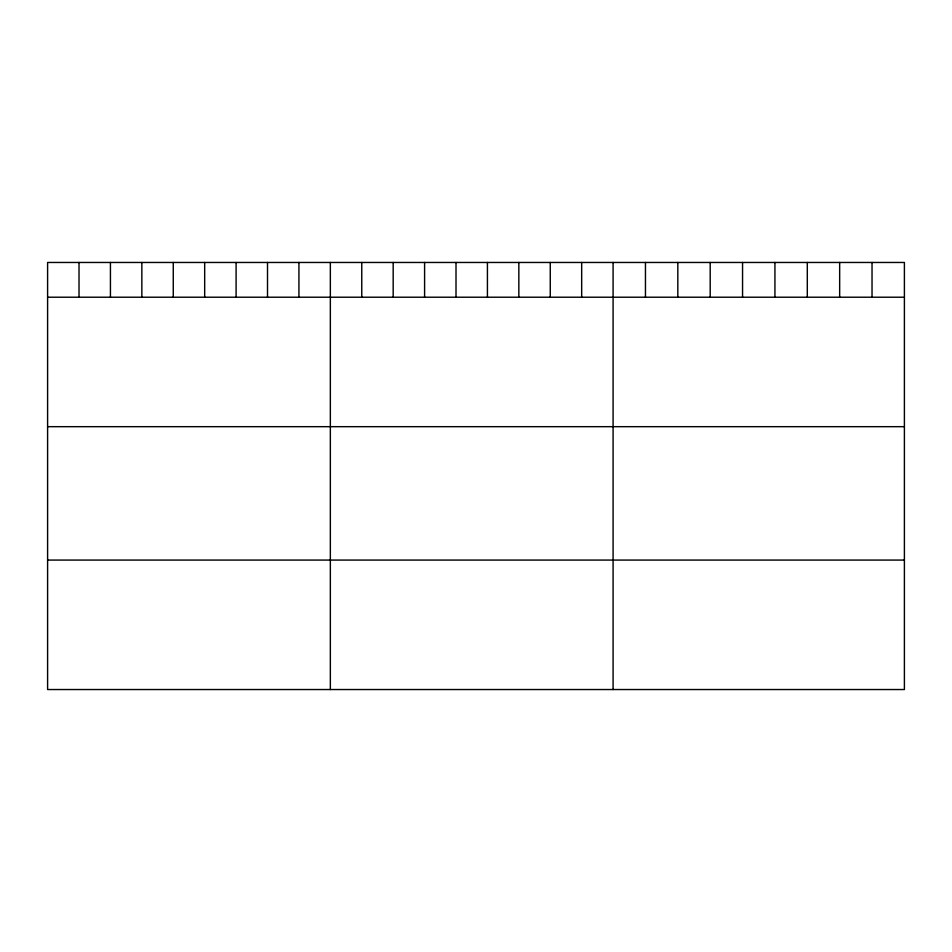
<?xml version="1.0" encoding="UTF-8"?>
<svg xmlns="http://www.w3.org/2000/svg" width="952" height="952" viewBox="0 0 952 952"><rect width="100%" height="100%" fill="white"/><g stroke="black" fill="none" stroke-linecap="round" stroke-linejoin="round"><path stroke-width="1.43" d="M904.4 297.214L904.4 689.534L47.6 689.534L47.6 262.466L904.4 262.466L904.4 297.214L47.6 297.214M47.6 426.674L904.4 426.674M47.6 560.073L904.4 560.073M872.032 262.466L872.032 297.214M839.664 262.466L839.664 297.214M807.296 262.466L807.296 297.214M774.928 262.466L774.928 297.214M742.56 262.466L742.56 297.214M710.192 262.466L710.192 297.214M677.824 262.466L677.824 297.214M645.456 262.466L645.456 297.214M613.088 262.466L613.088 689.534M581.672 262.466L581.672 297.214M550.256 262.466L550.256 297.214M518.84 262.466L518.84 297.214M487.424 262.466L487.424 297.214M456.008 262.466L456.008 297.214M424.592 262.466L424.592 297.214M393.176 262.466L393.176 297.214M361.76 262.466L361.76 297.214M330.344 262.466L330.344 689.534M298.928 262.466L298.928 297.214M267.512 262.466L267.512 297.214M236.096 262.466L236.096 297.214M204.68 262.466L204.68 297.214M173.264 262.466L173.264 297.214M141.848 262.466L141.848 297.214M110.432 262.466L110.432 297.214M79.016 262.466L79.016 297.214"/></g></svg>
